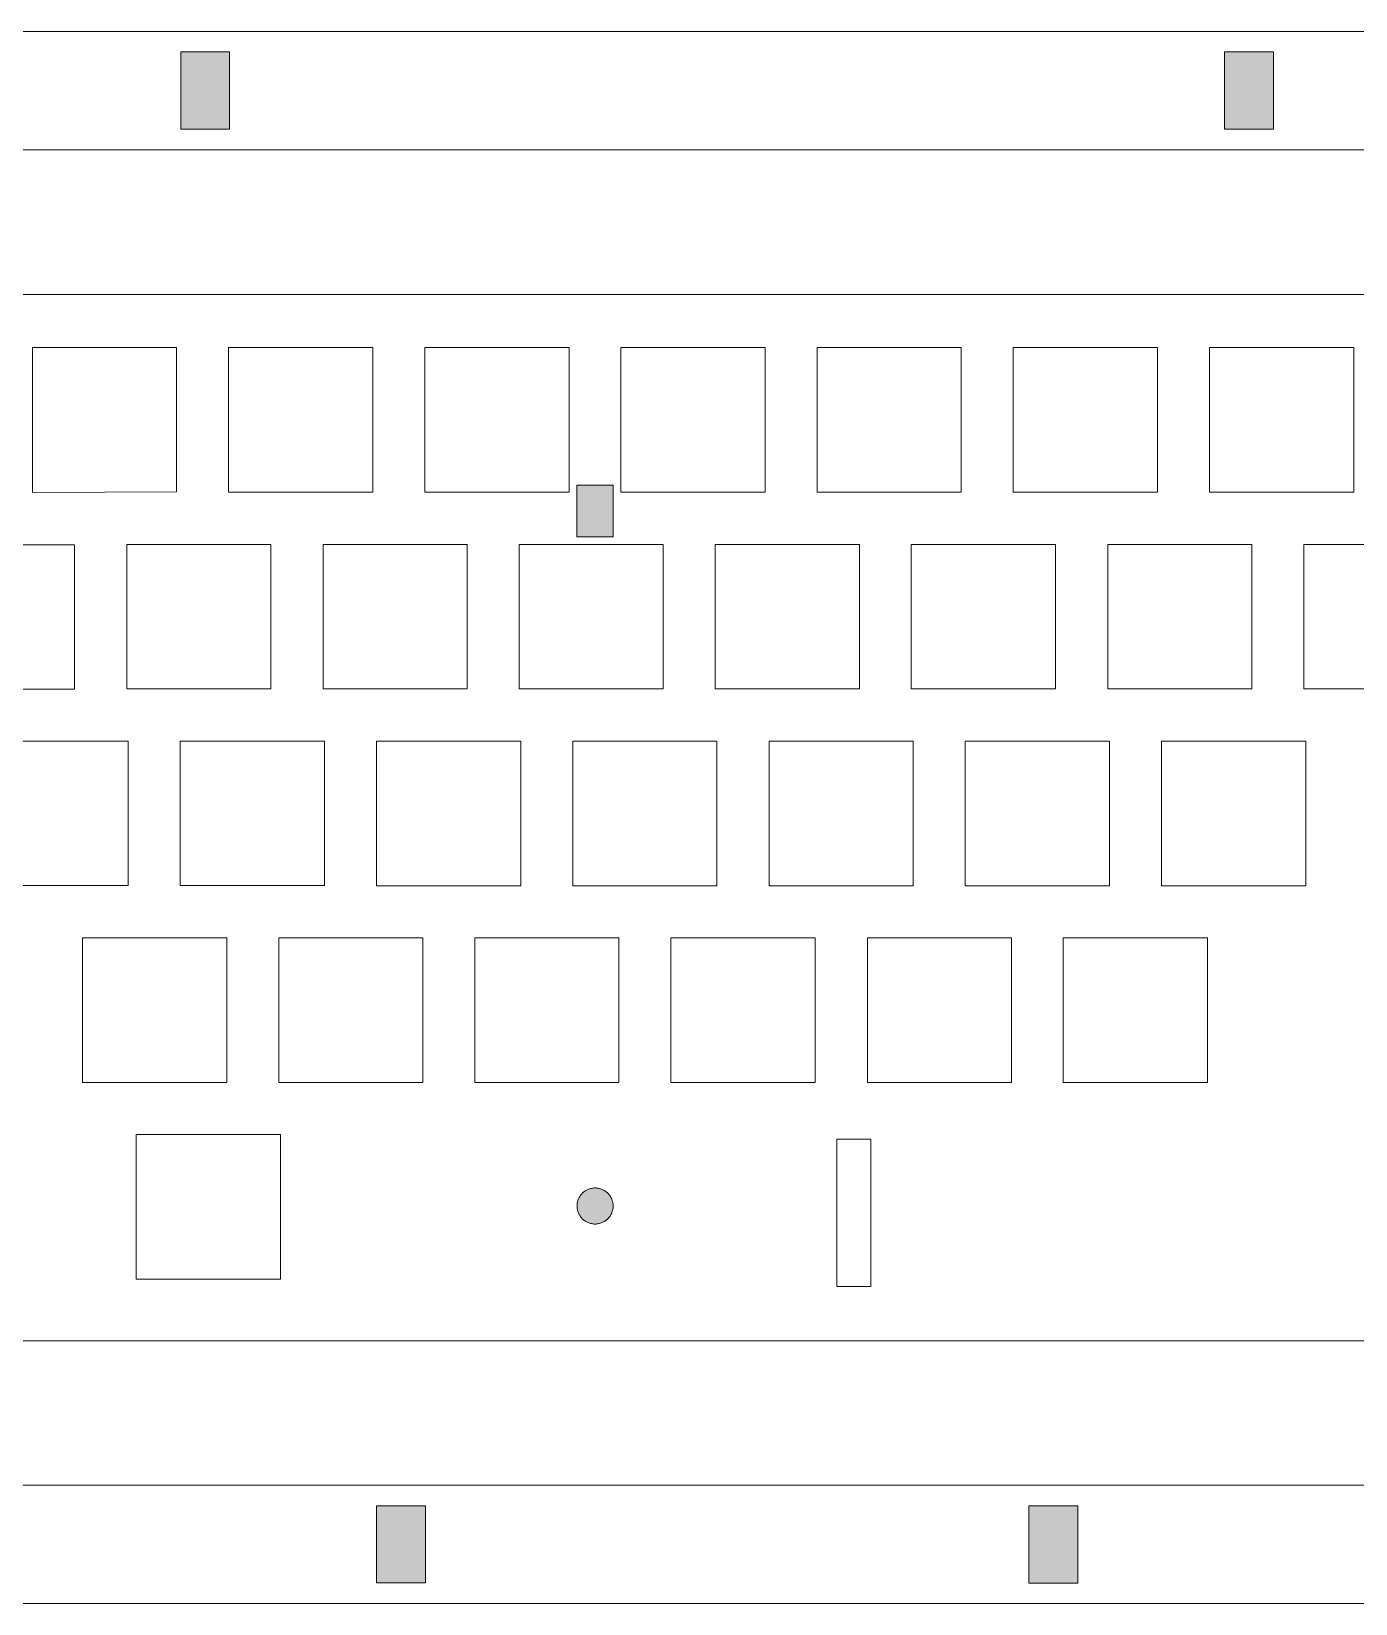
# Model space of a CAD drawing. Header units: inches. Extents: x -8 to 378, y -138 to 17.
# Drawn here: x 117.3 to 245.8, y -135.2 to 17.3 of the extents above; entities that cross this region are included whole.
import ezdxf

# ---------------------------------------------------------------- set-up
doc = ezdxf.new("R2010")
doc.units = ezdxf.units.IN
doc.header["$MEASUREMENT"] = 0
doc.layers.add('Bending lines', color=7, linetype='Continuous')
doc.layers.add('Holes and cut areas', color=7, linetype='Continuous')

# ---------------------------------------------------------------- blocks, each defined once
blk = doc.blocks.new('block 2')
at = {"layer": 'Holes and cut areas', "true_color": 0xffffff}
h = blk.add_hatch(color=7, dxfattribs=at)
h.dxf.hatch_style = 2
h.paths.add_polyline_path([(155.58, -133.17), (150.83, -133.17), (150.83, -125.68), (155.58, -125.68)])
h = blk.add_hatch(color=7, dxfattribs=at)
h.dxf.hatch_style = 2
h.paths.add_polyline_path([(218.88, -133.18), (214.13, -133.18), (214.13, -125.69), (218.88, -125.69)])
at = {"layer": 'Holes and cut areas', "lineweight": 0}
for points in [[(155.58, -133.17), (150.83, -133.17), (150.83, -125.68), (155.58, -125.68), (155.58, -133.17)], [(218.88, -133.18), (214.13, -133.18), (214.13, -125.69), (218.88, -125.69), (218.88, -133.18)]]:
    blk.add_lwpolyline(points, dxfattribs=at)
blk = doc.blocks.new('block 8')
at = {"layer": 'Holes and cut areas', "color": 250, "lineweight": 9, "true_color": 0x333333}
for points in [[(127.52, -89.67), (127.52, -89.67)], [(141.51, -89.67), (141.51, -89.67)], [(127.52, -103.69), (127.52, -103.69)], [(141.51, -103.69), (141.51, -103.69)]]:
    blk.add_lwpolyline(points, dxfattribs=at)
blk = doc.blocks.new('block 7')
at = {"layer": 'Holes and cut areas', "color": 250, "lineweight": 9, "true_color": 0x333333}
blk.add_lwpolyline([(141.51, -103.69), (127.52, -103.69), (127.52, -89.67), (141.51, -89.67), (141.51, -103.69)], dxfattribs=at)
at = {"layer": 'Holes and cut areas'}
blk.add_blockref('block 8', (0, 0), dxfattribs=at)
blk = doc.blocks.new('block 10')
at = {"layer": 'Holes and cut areas', "color": 250, "lineweight": 9, "true_color": 0x333333}
for points in [[(141.34, -70.59), (141.34, -70.59)], [(155.33, -70.59), (155.33, -70.59)], [(141.34, -84.62), (141.34, -84.62)], [(155.33, -84.62), (155.33, -84.62)]]:
    blk.add_lwpolyline(points, dxfattribs=at)
blk = doc.blocks.new('block 9')
at = {"layer": 'Holes and cut areas', "color": 250, "lineweight": 9, "true_color": 0x333333}
blk.add_lwpolyline([(155.33, -84.62), (141.34, -84.62), (141.34, -70.59), (155.33, -70.59), (155.33, -84.62)], dxfattribs=at)
at = {"layer": 'Holes and cut areas'}
blk.add_blockref('block 10', (0, 0), dxfattribs=at)
blk = doc.blocks.new('block 12')
at = {"layer": 'Holes and cut areas', "color": 250, "lineweight": 9, "true_color": 0x333333}
for points in [[(122.3, -70.6), (122.3, -70.6)], [(136.29, -70.6), (136.29, -70.6)], [(122.3, -84.63), (122.3, -84.63)], [(136.29, -84.63), (136.29, -84.63)]]:
    blk.add_lwpolyline(points, dxfattribs=at)
blk = doc.blocks.new('block 11')
at = {"layer": 'Holes and cut areas', "color": 250, "lineweight": 9, "true_color": 0x333333}
blk.add_lwpolyline([(136.29, -84.63), (122.3, -84.63), (122.3, -70.6), (136.29, -70.6), (136.29, -84.63)], dxfattribs=at)
at = {"layer": 'Holes and cut areas'}
blk.add_blockref('block 12', (0, 0), dxfattribs=at)
blk = doc.blocks.new('block 14')
at = {"layer": 'Holes and cut areas', "color": 250, "lineweight": 9, "true_color": 0x333333}
for points in [[(131.79, -51.5), (131.79, -51.5)], [(145.78, -51.5), (145.78, -51.5)], [(131.79, -65.52), (131.79, -65.52)], [(145.78, -65.52), (145.78, -65.52)]]:
    blk.add_lwpolyline(points, dxfattribs=at)
blk = doc.blocks.new('block 13')
at = {"layer": 'Holes and cut areas', "color": 250, "lineweight": 9, "true_color": 0x333333}
blk.add_lwpolyline([(145.78, -65.52), (131.79, -65.52), (131.79, -51.5), (145.78, -51.5), (145.78, -65.52)], dxfattribs=at)
at = {"layer": 'Holes and cut areas'}
blk.add_blockref('block 14', (0, 0), dxfattribs=at)
blk = doc.blocks.new('block 16')
at = {"layer": 'Holes and cut areas', "color": 250, "lineweight": 9, "true_color": 0x333333}
for points in [[(150.83, -51.5), (150.83, -51.5)], [(164.82, -51.5), (164.82, -51.5)], [(150.83, -65.53), (150.83, -65.53)], [(164.82, -65.53), (164.82, -65.53)]]:
    blk.add_lwpolyline(points, dxfattribs=at)
blk = doc.blocks.new('block 15')
at = {"layer": 'Holes and cut areas', "color": 250, "lineweight": 9, "true_color": 0x333333}
blk.add_lwpolyline([(164.82, -65.53), (150.83, -65.53), (150.83, -51.5), (164.82, -51.5), (164.82, -65.53)], dxfattribs=at)
at = {"layer": 'Holes and cut areas'}
blk.add_blockref('block 16', (0, 0), dxfattribs=at)
blk = doc.blocks.new('block 18')
at = {"layer": 'Holes and cut areas', "color": 250, "lineweight": 9, "true_color": 0x333333}
for points in [[(160.36, -70.59), (160.36, -70.59)], [(174.35, -70.59), (174.35, -70.59)], [(160.36, -84.61), (160.36, -84.61)], [(174.35, -84.61), (174.35, -84.61)]]:
    blk.add_lwpolyline(points, dxfattribs=at)
blk = doc.blocks.new('block 17')
at = {"layer": 'Holes and cut areas', "color": 250, "lineweight": 9, "true_color": 0x333333}
blk.add_lwpolyline([(174.35, -84.61), (160.36, -84.61), (160.36, -70.59), (174.35, -70.59), (174.35, -84.61)], dxfattribs=at)
at = {"layer": 'Holes and cut areas'}
blk.add_blockref('block 18', (0, 0), dxfattribs=at)
blk = doc.blocks.new('block 20')
at = {"layer": 'Holes and cut areas', "color": 250, "lineweight": 9, "true_color": 0x333333}
for points in [[(179.4, -70.6), (179.4, -70.6)], [(193.39, -70.6), (193.39, -70.6)], [(179.4, -84.62), (179.4, -84.62)], [(193.39, -84.62), (193.39, -84.62)]]:
    blk.add_lwpolyline(points, dxfattribs=at)
blk = doc.blocks.new('block 19')
at = {"layer": 'Holes and cut areas', "color": 250, "lineweight": 9, "true_color": 0x333333}
blk.add_lwpolyline([(193.39, -84.62), (179.4, -84.62), (179.4, -70.6), (193.39, -70.6), (193.39, -84.62)], dxfattribs=at)
at = {"layer": 'Holes and cut areas'}
blk.add_blockref('block 20', (0, 0), dxfattribs=at)
blk = doc.blocks.new('block 22')
at = {"layer": 'Holes and cut areas', "color": 250, "lineweight": 9, "true_color": 0x333333}
for points in [[(169.87, -51.5), (169.87, -51.5)], [(183.86, -51.5), (183.86, -51.5)], [(169.87, -65.53), (169.87, -65.53)], [(183.86, -65.53), (183.86, -65.53)]]:
    blk.add_lwpolyline(points, dxfattribs=at)
blk = doc.blocks.new('block 21')
at = {"layer": 'Holes and cut areas', "color": 250, "lineweight": 9, "true_color": 0x333333}
blk.add_lwpolyline([(183.86, -65.53), (169.87, -65.53), (169.87, -51.5), (183.86, -51.5), (183.86, -65.53)], dxfattribs=at)
at = {"layer": 'Holes and cut areas'}
blk.add_blockref('block 22', (0, 0), dxfattribs=at)
blk = doc.blocks.new('block 24')
at = {"layer": 'Holes and cut areas', "color": 250, "lineweight": 9, "true_color": 0x333333}
for points in [[(164.66, -32.42), (164.66, -32.42)], [(178.65, -32.42), (178.65, -32.42)], [(164.66, -46.44), (164.66, -46.44)], [(178.65, -46.44), (178.65, -46.44)]]:
    blk.add_lwpolyline(points, dxfattribs=at)
blk = doc.blocks.new('block 23')
at = {"layer": 'Holes and cut areas', "color": 250, "lineweight": 9, "true_color": 0x333333}
blk.add_lwpolyline([(178.65, -46.44), (164.66, -46.44), (164.66, -32.42), (178.65, -32.42), (178.65, -46.44)], dxfattribs=at)
at = {"layer": 'Holes and cut areas'}
blk.add_blockref('block 24', (0, 0), dxfattribs=at)
blk = doc.blocks.new('block 26')
at = {"layer": 'Holes and cut areas', "color": 250, "lineweight": 9, "true_color": 0x333333}
for points in [[(145.64, -32.42), (145.64, -32.42)], [(159.63, -32.42), (159.63, -32.42)], [(145.64, -46.44), (145.64, -46.44)], [(159.63, -46.44), (159.63, -46.44)]]:
    blk.add_lwpolyline(points, dxfattribs=at)
blk = doc.blocks.new('block 25')
at = {"layer": 'Holes and cut areas', "color": 250, "lineweight": 9, "true_color": 0x333333}
blk.add_lwpolyline([(159.63, -46.44), (145.64, -46.44), (145.64, -32.42), (159.63, -32.42), (159.63, -46.44)], dxfattribs=at)
at = {"layer": 'Holes and cut areas'}
blk.add_blockref('block 26', (0, 0), dxfattribs=at)
blk = doc.blocks.new('block 28')
at = {"layer": 'Holes and cut areas', "color": 250, "lineweight": 9, "true_color": 0x333333}
for points in [[(183.69, -32.42), (183.69, -32.42)], [(197.68, -32.42), (197.68, -32.42)], [(183.69, -46.44), (183.69, -46.44)], [(197.68, -46.44), (197.68, -46.44)]]:
    blk.add_lwpolyline(points, dxfattribs=at)
blk = doc.blocks.new('block 27')
at = {"layer": 'Holes and cut areas', "color": 250, "lineweight": 9, "true_color": 0x333333}
blk.add_lwpolyline([(197.68, -46.44), (183.69, -46.44), (183.69, -32.42), (197.68, -32.42), (197.68, -46.44)], dxfattribs=at)
at = {"layer": 'Holes and cut areas'}
blk.add_blockref('block 28', (0, 0), dxfattribs=at)
blk = doc.blocks.new('block 30')
at = {"layer": 'Holes and cut areas', "color": 250, "lineweight": 9, "true_color": 0x333333}
for points in [[(202.71, -32.42), (202.71, -32.42)], [(216.7, -32.42), (216.7, -32.42)], [(202.71, -46.44), (202.71, -46.44)], [(216.7, -46.44), (216.7, -46.44)]]:
    blk.add_lwpolyline(points, dxfattribs=at)
blk = doc.blocks.new('block 29')
at = {"layer": 'Holes and cut areas', "color": 250, "lineweight": 9, "true_color": 0x333333}
blk.add_lwpolyline([(216.7, -46.44), (202.71, -46.44), (202.71, -32.42), (216.7, -32.42), (216.7, -46.44)], dxfattribs=at)
at = {"layer": 'Holes and cut areas'}
blk.add_blockref('block 30', (0, 0), dxfattribs=at)
blk = doc.blocks.new('block 32')
at = {"layer": 'Holes and cut areas', "color": 250, "lineweight": 9, "true_color": 0x333333}
for points in [[(221.78, -32.42), (221.78, -32.42)], [(235.77, -32.42), (235.77, -32.42)], [(221.78, -46.44), (221.78, -46.44)], [(235.77, -46.44), (235.77, -46.44)]]:
    blk.add_lwpolyline(points, dxfattribs=at)
blk = doc.blocks.new('block 31')
at = {"layer": 'Holes and cut areas', "color": 250, "lineweight": 9, "true_color": 0x333333}
blk.add_lwpolyline([(235.77, -46.44), (221.78, -46.44), (221.78, -32.42), (235.77, -32.42), (235.77, -46.44)], dxfattribs=at)
at = {"layer": 'Holes and cut areas'}
blk.add_blockref('block 32', (0, 0), dxfattribs=at)
blk = doc.blocks.new('block 34')
at = {"layer": 'Holes and cut areas', "color": 250, "lineweight": 9, "true_color": 0x333333}
for points in [[(240.81, -32.42), (240.81, -32.42)], [(254.8, -32.42), (254.8, -32.42)], [(240.81, -46.44), (240.81, -46.44)], [(254.8, -46.44), (254.8, -46.44)]]:
    blk.add_lwpolyline(points, dxfattribs=at)
blk = doc.blocks.new('block 33')
at = {"layer": 'Holes and cut areas', "color": 250, "lineweight": 9, "true_color": 0x333333}
blk.add_lwpolyline([(254.8, -46.44), (240.81, -46.44), (240.81, -32.42), (254.8, -32.42), (254.8, -46.44)], dxfattribs=at)
at = {"layer": 'Holes and cut areas'}
blk.add_blockref('block 34', (0, 0), dxfattribs=at)
blk = doc.blocks.new('block 36')
at = {"layer": 'Holes and cut areas', "color": 250, "lineweight": 9, "true_color": 0x333333}
for points in [[(212.62, -13.33), (212.62, -13.33)], [(226.61, -13.33), (226.61, -13.33)], [(212.62, -27.36), (212.62, -27.36)], [(226.61, -27.36), (226.61, -27.36)]]:
    blk.add_lwpolyline(points, dxfattribs=at)
blk = doc.blocks.new('block 35')
at = {"layer": 'Holes and cut areas', "color": 250, "lineweight": 9, "true_color": 0x333333}
blk.add_lwpolyline([(226.61, -27.36), (212.62, -27.36), (212.62, -13.33), (226.61, -13.33), (226.61, -27.36)], dxfattribs=at)
at = {"layer": 'Holes and cut areas'}
blk.add_blockref('block 36', (0, 0), dxfattribs=at)
blk = doc.blocks.new('block 38')
at = {"layer": 'Holes and cut areas', "color": 250, "lineweight": 9, "true_color": 0x333333}
for points in [[(231.66, -13.33), (231.66, -13.33)], [(245.65, -13.33), (245.65, -13.33)], [(231.66, -27.36), (231.66, -27.36)], [(245.65, -27.36), (245.65, -27.36)]]:
    blk.add_lwpolyline(points, dxfattribs=at)
blk = doc.blocks.new('block 37')
at = {"layer": 'Holes and cut areas', "color": 250, "lineweight": 9, "true_color": 0x333333}
blk.add_lwpolyline([(245.65, -27.36), (231.66, -27.36), (231.66, -13.33), (245.65, -13.33), (245.65, -27.36)], dxfattribs=at)
at = {"layer": 'Holes and cut areas'}
blk.add_blockref('block 38', (0, 0), dxfattribs=at)
blk = doc.blocks.new('block 63')
at = {"layer": 'Holes and cut areas', "color": 250, "lineweight": 9, "true_color": 0x333333}
for points in [[(227, -51.5), (227, -51.5)], [(240.99, -51.5), (240.99, -51.5)], [(227, -65.53), (227, -65.53)], [(240.99, -65.53), (240.99, -65.53)]]:
    blk.add_lwpolyline(points, dxfattribs=at)
blk = doc.blocks.new('block 62')
at = {"layer": 'Holes and cut areas', "color": 250, "lineweight": 9, "true_color": 0x333333}
blk.add_lwpolyline([(240.99, -65.53), (227, -65.53), (227, -51.5), (240.99, -51.5), (240.99, -65.53)], dxfattribs=at)
at = {"layer": 'Holes and cut areas'}
blk.add_blockref('block 63', (0, 0), dxfattribs=at)
blk = doc.blocks.new('block 69')
at = {"layer": 'Holes and cut areas', "color": 250, "lineweight": 9, "true_color": 0x333333}
for points in [[(188.92, -51.5), (188.92, -51.5)], [(202.9, -51.5), (202.9, -51.5)], [(188.92, -65.53), (188.92, -65.53)], [(202.9, -65.53), (202.9, -65.53)]]:
    blk.add_lwpolyline(points, dxfattribs=at)
blk = doc.blocks.new('block 68')
at = {"layer": 'Holes and cut areas', "color": 250, "lineweight": 9, "true_color": 0x333333}
blk.add_lwpolyline([(202.9, -65.53), (188.92, -65.53), (188.92, -51.5), (202.9, -51.5), (202.9, -65.53)], dxfattribs=at)
at = {"layer": 'Holes and cut areas'}
blk.add_blockref('block 69', (0, 0), dxfattribs=at)
blk = doc.blocks.new('block 71')
at = {"layer": 'Holes and cut areas', "color": 250, "lineweight": 9, "true_color": 0x333333}
for points in [[(207.95, -51.5), (207.95, -51.5)], [(221.94, -51.5), (221.94, -51.5)], [(207.95, -65.53), (207.95, -65.53)], [(221.94, -65.53), (221.94, -65.53)]]:
    blk.add_lwpolyline(points, dxfattribs=at)
blk = doc.blocks.new('block 70')
at = {"layer": 'Holes and cut areas', "color": 250, "lineweight": 9, "true_color": 0x333333}
blk.add_lwpolyline([(221.94, -65.53), (207.95, -65.53), (207.95, -51.5), (221.94, -51.5), (221.94, -65.53)], dxfattribs=at)
at = {"layer": 'Holes and cut areas'}
blk.add_blockref('block 71', (0, 0), dxfattribs=at)
blk = doc.blocks.new('block 73')
at = {"layer": 'Holes and cut areas', "color": 250, "lineweight": 9, "true_color": 0x333333}
for points in [[(198.46, -70.6), (198.46, -70.6)], [(212.45, -70.6), (212.45, -70.6)], [(198.46, -84.63), (198.46, -84.63)], [(212.45, -84.63), (212.45, -84.63)]]:
    blk.add_lwpolyline(points, dxfattribs=at)
blk = doc.blocks.new('block 72')
at = {"layer": 'Holes and cut areas', "color": 250, "lineweight": 9, "true_color": 0x333333}
blk.add_lwpolyline([(212.45, -84.63), (198.46, -84.63), (198.46, -70.6), (212.45, -70.6), (212.45, -84.63)], dxfattribs=at)
at = {"layer": 'Holes and cut areas'}
blk.add_blockref('block 73', (0, 0), dxfattribs=at)
blk = doc.blocks.new('block 75')
at = {"layer": 'Holes and cut areas', "color": 250, "lineweight": 9, "true_color": 0x333333}
for points in [[(217.47, -70.6), (217.47, -70.6)], [(231.46, -70.6), (231.46, -70.6)], [(217.47, -84.62), (217.47, -84.62)], [(231.46, -84.62), (231.46, -84.62)]]:
    blk.add_lwpolyline(points, dxfattribs=at)
blk = doc.blocks.new('block 74')
at = {"layer": 'Holes and cut areas', "color": 250, "lineweight": 9, "true_color": 0x333333}
blk.add_lwpolyline([(231.46, -84.62), (217.47, -84.62), (217.47, -70.6), (231.46, -70.6), (231.46, -84.62)], dxfattribs=at)
at = {"layer": 'Holes and cut areas'}
blk.add_blockref('block 75', (0, 0), dxfattribs=at)
blk = doc.blocks.new('block 77')
at = {"layer": 'Holes and cut areas', "color": 250, "lineweight": 9, "true_color": 0x333333}
for points in [[(193.58, -13.33), (193.58, -13.33)], [(207.57, -13.33), (207.57, -13.33)], [(193.58, -27.36), (193.58, -27.36)], [(207.57, -27.36), (207.57, -27.36)]]:
    blk.add_lwpolyline(points, dxfattribs=at)
blk = doc.blocks.new('block 76')
at = {"layer": 'Holes and cut areas', "color": 250, "lineweight": 9, "true_color": 0x333333}
blk.add_lwpolyline([(207.57, -27.36), (193.58, -27.36), (193.58, -13.33), (207.57, -13.33), (207.57, -27.36)], dxfattribs=at)
at = {"layer": 'Holes and cut areas'}
blk.add_blockref('block 77', (0, 0), dxfattribs=at)
blk = doc.blocks.new('block 79')
at = {"layer": 'Holes and cut areas', "color": 250, "lineweight": 9, "true_color": 0x333333}
for points in [[(174.55, -13.33), (174.55, -13.33)], [(188.54, -13.33), (188.54, -13.33)], [(174.55, -27.36), (174.55, -27.36)], [(188.54, -27.36), (188.54, -27.36)]]:
    blk.add_lwpolyline(points, dxfattribs=at)
blk = doc.blocks.new('block 78')
at = {"layer": 'Holes and cut areas', "color": 250, "lineweight": 9, "true_color": 0x333333}
blk.add_lwpolyline([(188.54, -27.36), (174.55, -27.36), (174.55, -13.33), (188.54, -13.33), (188.54, -27.36)], dxfattribs=at)
at = {"layer": 'Holes and cut areas'}
blk.add_blockref('block 79', (0, 0), dxfattribs=at)
blk = doc.blocks.new('block 81')
at = {"layer": 'Holes and cut areas', "color": 250, "lineweight": 9, "true_color": 0x333333}
for points in [[(155.52, -13.33), (155.52, -13.33)], [(169.51, -13.33), (169.51, -13.33)], [(155.52, -27.36), (155.52, -27.36)], [(169.51, -27.36), (169.51, -27.36)]]:
    blk.add_lwpolyline(points, dxfattribs=at)
blk = doc.blocks.new('block 80')
at = {"layer": 'Holes and cut areas', "color": 250, "lineweight": 9, "true_color": 0x333333}
blk.add_lwpolyline([(169.51, -27.36), (155.52, -27.36), (155.52, -13.33), (169.51, -13.33), (169.51, -27.36)], dxfattribs=at)
at = {"layer": 'Holes and cut areas'}
blk.add_blockref('block 81', (0, 0), dxfattribs=at)
blk = doc.blocks.new('block 82')
at = {"layer": 'Holes and cut areas', "color": 250, "lineweight": 9, "true_color": 0x333333}
for points in [[(136.48, -13.33), (136.48, -13.33)], [(150.47, -13.33), (150.47, -13.33)], [(136.48, -27.36), (136.48, -27.36)], [(150.47, -27.36), (150.47, -27.36)]]:
    blk.add_lwpolyline(points, dxfattribs=at)
blk = doc.blocks.new('block 84')
at = {"layer": 'Holes and cut areas', "color": 250, "lineweight": 9, "true_color": 0x333333}
for points in [[(117.45, -13.3), (117.45, -13.3)], [(131.43, -13.3), (131.43, -13.3)], [(117.45, -27.33), (117.45, -27.33)], [(131.43, -27.33), (131.43, -27.33)]]:
    blk.add_lwpolyline(points, dxfattribs=at)
blk = doc.blocks.new('block 83')
at = {"layer": 'Holes and cut areas', "color": 250, "lineweight": 9, "true_color": 0x333333}
blk.add_lwpolyline([(131.43, -27.33), (117.45, -27.39), (117.45, -13.33), (131.43, -13.33), (131.43, -27.33)], dxfattribs=at)
at = {"layer": 'Holes and cut areas'}
blk.add_blockref('block 84', (0, 0), dxfattribs=at)
blk = doc.blocks.new('block 86')
at = {"layer": 'Holes and cut areas', "color": 250, "lineweight": 9, "true_color": 0x333333}
for points in [[(107.55, -32.45), (107.55, -32.45)], [(121.54, -32.45), (121.54, -32.45)], [(107.55, -46.47), (107.55, -46.47)], [(121.54, -46.47), (121.54, -46.47)]]:
    blk.add_lwpolyline(points, dxfattribs=at)
blk = doc.blocks.new('block 85')
at = {"layer": 'Holes and cut areas', "color": 250, "lineweight": 9, "true_color": 0x333333}
blk.add_lwpolyline([(121.54, -46.47), (107.55, -46.47), (107.55, -32.45), (121.54, -32.45), (121.54, -46.47)], dxfattribs=at)
at = {"layer": 'Holes and cut areas'}
blk.add_blockref('block 86', (0, 0), dxfattribs=at)
blk = doc.blocks.new('block 90')
at = {"layer": 'Holes and cut areas', "color": 250, "lineweight": 9, "true_color": 0x333333}
for points in [[(112.75, -51.5), (112.75, -51.5)], [(126.74, -51.5), (126.74, -51.5)], [(112.75, -65.52), (112.75, -65.52)], [(126.74, -65.52), (126.74, -65.52)]]:
    blk.add_lwpolyline(points, dxfattribs=at)
blk = doc.blocks.new('block 89')
at = {"layer": 'Holes and cut areas', "color": 250, "lineweight": 9, "true_color": 0x333333}
blk.add_lwpolyline([(126.74, -65.52), (112.75, -65.52), (112.75, -51.5), (126.74, -51.5), (126.74, -65.52)], dxfattribs=at)
at = {"layer": 'Holes and cut areas'}
blk.add_blockref('block 90', (0, 0), dxfattribs=at)
blk = doc.blocks.new('block 98')
at = {"layer": 'Holes and cut areas', "color": 250, "lineweight": 9, "true_color": 0x333333}
for points in [[(126.6, -32.42), (126.6, -32.42)], [(140.59, -32.42), (140.59, -32.42)], [(126.6, -46.44), (126.6, -46.44)], [(140.59, -46.44), (140.59, -46.44)]]:
    blk.add_lwpolyline(points, dxfattribs=at)
blk = doc.blocks.new('block 97')
at = {"layer": 'Holes and cut areas', "color": 250, "lineweight": 9, "true_color": 0x333333}
blk.add_lwpolyline([(140.59, -46.44), (126.6, -46.44), (126.6, -32.42), (140.59, -32.42), (140.59, -46.44)], dxfattribs=at)
at = {"layer": 'Holes and cut areas'}
blk.add_blockref('block 98', (0, 0), dxfattribs=at)
blk = doc.blocks.new('block 135')
at = {"layer": 'Holes and cut areas', "true_color": 0xffffff}
h = blk.add_hatch(color=7, dxfattribs=at)
h.dxf.hatch_style = 2
h.paths.add_polyline_path([(136.58, 7.87), (131.83, 7.87), (131.83, 15.35), (136.58, 15.35)])
h = blk.add_hatch(color=7, dxfattribs=at)
h.dxf.hatch_style = 2
h.paths.add_polyline_path([(237.87, 7.86), (233.12, 7.86), (233.12, 15.35), (237.87, 15.35)])
at = {"layer": 'Holes and cut areas', "lineweight": 0}
for points in [[(136.58, 7.87), (131.83, 7.87), (131.83, 15.35), (136.58, 15.35), (136.58, 7.87)], [(237.87, 7.86), (233.12, 7.86), (233.12, 15.35), (237.87, 15.35), (237.87, 7.86)]]:
    blk.add_lwpolyline(points, dxfattribs=at)
blk = doc.blocks.new('block 134')
at = {"layer": 'Holes and cut areas'}
blk.add_blockref('block 135', (0, 0), dxfattribs=at)

msp = doc.modelspace()

# ---------------------------------------------------------------- hatches: boundary and pattern name
at = {"layer": 'Holes and cut areas', "true_color": 0xffffff}
h = msp.add_hatch(color=7, dxfattribs=at)
h.dxf.hatch_style = 2
h.paths.add_polyline_path([(173.78, -31.68), (170.28, -31.68), (170.28, -26.68), (173.78, -26.68)])
at = {"layer": 'Holes and cut areas', "true_color": 0x1c1c1b}
h = msp.add_hatch(color=250, dxfattribs=at)
h.dxf.hatch_style = 2
edge = h.paths.add_edge_path()
edge.add_spline(control_points=[(173.79, -96.6), (173.79, -96.72), (173.78, -96.84), (173.75, -96.95), (173.73, -97.06), (173.69, -97.17), (173.65, -97.28), (173.61, -97.38), (173.55, -97.48), (173.49, -97.58), (173.43, -97.67), (173.35, -97.76), (173.28, -97.84), (173.2, -97.91), (173.11, -97.99), (173.02, -98.05), (172.92, -98.11), (172.82, -98.17), (172.72, -98.21), (172.61, -98.26), (172.51, -98.29), (172.39, -98.31), (172.28, -98.34), (172.16, -98.35), (172.04, -98.35), (171.92, -98.35), (171.8, -98.34), (171.69, -98.31), (171.57, -98.29), (171.46, -98.26), (171.36, -98.21), (171.25, -98.17), (171.15, -98.11), (171.06, -98.05), (170.97, -97.99), (170.88, -97.91), (170.8, -97.84), (170.72, -97.76), (170.65, -97.67), (170.59, -97.58), (170.53, -97.48), (170.47, -97.38), (170.43, -97.28), (170.38, -97.17), (170.35, -97.06), (170.33, -96.95), (170.3, -96.84), (170.29, -96.72), (170.29, -96.6), (170.29, -96.47), (170.3, -96.36), (170.33, -96.24), (170.35, -96.13), (170.38, -96.02), (170.43, -95.91), (170.47, -95.81), (170.53, -95.71), (170.59, -95.62), (170.65, -95.52), (170.72, -95.44), (170.8, -95.36), (170.88, -95.28), (170.97, -95.21), (171.06, -95.15), (171.15, -95.08), (171.25, -95.03), (171.36, -94.99), (171.46, -94.94), (171.57, -94.91), (171.69, -94.89), (171.8, -94.86), (171.92, -94.85), (172.04, -94.85), (172.16, -94.85), (172.28, -94.86), (172.39, -94.89), (172.51, -94.91), (172.61, -94.94), (172.72, -94.99), (172.82, -95.03), (172.92, -95.08), (173.02, -95.15), (173.11, -95.21), (173.2, -95.28), (173.28, -95.36), (173.35, -95.44), (173.43, -95.52), (173.49, -95.62), (173.55, -95.71), (173.61, -95.81), (173.65, -95.91), (173.69, -96.02), (173.73, -96.13), (173.75, -96.24), (173.78, -96.36), (173.79, -96.47), (173.79, -96.6)], knot_values=[0, 0, 0, 0, 1, 1, 1, 2, 2, 2, 3, 3, 3, 4, 4, 4, 5, 5, 5, 6, 6, 6, 7, 7, 7, 8, 8, 8, 9, 9, 9, 10, 10, 10, 11, 11, 11, 12, 12, 12, 13, 13, 13, 14, 14, 14, 15, 15, 15, 16, 16, 16, 17, 17, 17, 18, 18, 18, 19, 19, 19, 20, 20, 20, 21, 21, 21, 22, 22, 22, 23, 23, 23, 24, 24, 24, 25, 25, 25, 26, 26, 26, 27, 27, 27, 28, 28, 28, 29, 29, 29, 30, 30, 30, 31, 31, 31, 32, 32, 32, 32], degree=3, periodic=1)

# ---------------------------------------------------------------- linework, layer by layer
at = {"layer": 'Bending lines', "color": 250, "lineweight": 18, "true_color": 0x1c1c1b}
for points in [[(-8.19, 5.84), (377.81, 5.84)], [(-8.19, -8.17), (377.81, -8.17)], [(-8.2, -109.67), (377.8, -109.67)], [(-8.2, -123.67), (377.8, -123.67)]]:
    msp.add_lwpolyline(points, dxfattribs=at)
at = {"layer": 'Holes and cut areas', "color": 250, "lineweight": 9, "true_color": 0x333333}
msp.add_lwpolyline([(150.47, -27.36), (136.48, -27.36), (136.48, -13.33), (150.47, -13.33), (150.47, -27.36)], dxfattribs=at)
at = {"layer": 'Holes and cut areas', "lineweight": 0}
msp.add_lwpolyline([(173.78, -31.68), (170.28, -31.68), (170.28, -26.68), (173.78, -26.68), (173.78, -31.68)], dxfattribs=at)
at = {"layer": 'Holes and cut areas', "color": 250, "lineweight": 9, "true_color": 0x1c1c1b}
msp.add_lwpolyline([(198.8, -104.42), (195.5, -104.42), (195.5, -90.11), (198.8, -90.11), (198.8, -104.42)], dxfattribs=at)
at = {"layer": 'Holes and cut areas', "color": 250, "lineweight": 18, "true_color": 0x1c1c1b}
msp.add_open_spline([(376.86, -135.16), (376.93, -135.16), (377, -135.16), (377.06, -135.14), (377.13, -135.13), (377.19, -135.1), (377.25, -135.07), (377.31, -135.04), (377.36, -135), (377.42, -134.96), (377.47, -134.92), (377.52, -134.87), (377.56, -134.82), (377.61, -134.76), (377.65, -134.7), (377.69, -134.64), (377.72, -134.58), (377.75, -134.51), (377.78, -134.44), (377.8, -134.37), (377.82, -134.29), (377.84, -134.21), (377.85, -134.14), (377.86, -134.05), (377.86, -133.97), (377.86, -133.97), (377.86, -115.21), (377.86, -115.21), (377.86, -115.21), (377.86, -96.42), (377.86, -96.42), (377.86, -96.42), (377.86, -77.66), (377.86, -77.66), (377.86, -77.66), (377.86, -58.9), (377.86, -58.9), (377.86, -58.9), (377.86, -40.14), (377.86, -40.14), (377.86, -40.14), (377.86, -21.38), (377.86, -21.38), (377.86, -21.38), (377.86, -2.62), (377.86, -2.62), (377.86, -2.62), (377.86, 16.14), (377.86, 16.14), (377.86, 16.23), (377.85, 16.31), (377.84, 16.38), (377.82, 16.46), (377.8, 16.54), (377.78, 16.61), (377.75, 16.68), (377.72, 16.75), (377.69, 16.81), (377.65, 16.87), (377.61, 16.93), (377.56, 16.99), (377.52, 17.04), (377.47, 17.09), (377.42, 17.13), (377.36, 17.18), (377.31, 17.21), (377.25, 17.24), (377.19, 17.27), (377.13, 17.3), (377.06, 17.31), (377, 17.33), (376.93, 17.34), (376.86, 17.34), (376.86, 17.34), (328.86, 17.34), (328.86, 17.34), (328.86, 17.34), (280.86, 17.34), (280.86, 17.34), (280.86, 17.34), (232.86, 17.34), (232.86, 17.34), (232.86, 17.34), (184.86, 17.34), (184.86, 17.34), (184.86, 17.34), (136.85, 17.34), (136.85, 17.34), (136.85, 17.34), (88.85, 17.34), (88.85, 17.34), (88.85, 17.34), (40.85, 17.34), (40.85, 17.34), (40.85, 17.34), (-7.15, 17.34), (-7.15, 17.34), (-7.22, 17.34), (-7.29, 17.33), (-7.35, 17.31), (-7.42, 17.3), (-7.48, 17.27), (-7.54, 17.24), (-7.6, 17.21), (-7.65, 17.18), (-7.71, 17.13), (-7.76, 17.09), (-7.81, 17.04), (-7.85, 16.99), (-7.9, 16.93), (-7.94, 16.87), (-7.97, 16.81), (-8.01, 16.75), (-8.04, 16.68), (-8.07, 16.61), (-8.09, 16.54), (-8.11, 16.46), (-8.12, 16.38), (-8.14, 16.31), (-8.14, 16.23), (-8.14, 16.14), (-8.14, 16.14), (-8.14, -2.62), (-8.14, -2.62), (-8.14, -2.62), (-8.14, -21.38), (-8.14, -21.38), (-8.14, -21.38), (-8.14, -40.14), (-8.14, -40.14), (-8.14, -40.14), (-8.14, -58.9), (-8.14, -58.9), (-8.14, -58.9), (-8.14, -77.66), (-8.14, -77.66), (-8.14, -77.66), (-8.14, -96.42), (-8.14, -96.42), (-8.14, -96.42), (-8.14, -115.21), (-8.14, -115.21), (-8.14, -115.21), (-8.14, -133.97), (-8.14, -133.97), (-8.14, -134.05), (-8.14, -134.14), (-8.12, -134.21), (-8.11, -134.29), (-8.09, -134.37), (-8.07, -134.44), (-8.04, -134.51), (-8.01, -134.58), (-7.97, -134.64), (-7.94, -134.7), (-7.9, -134.76), (-7.85, -134.82), (-7.81, -134.87), (-7.76, -134.92), (-7.71, -134.96), (-7.65, -135), (-7.6, -135.04), (-7.54, -135.07), (-7.48, -135.1), (-7.42, -135.13), (-7.35, -135.14), (-7.29, -135.16), (-7.22, -135.16), (-7.15, -135.16), (-7.15, -135.16), (40.85, -135.16), (40.85, -135.16), (40.85, -135.16), (88.85, -135.16), (88.85, -135.16), (88.85, -135.16), (136.85, -135.16), (136.85, -135.16), (136.85, -135.16), (184.86, -135.16), (184.86, -135.16), (184.86, -135.16), (232.86, -135.16), (232.86, -135.16), (232.86, -135.16), (280.86, -135.16), (280.86, -135.16), (280.86, -135.16), (328.86, -135.16), (328.86, -135.16), (328.86, -135.16), (376.86, -135.16), (376.86, -135.16)], degree=3, knots=[0, 0, 0, 0, 1, 1, 1, 2, 2, 2, 3, 3, 3, 4, 4, 4, 5, 5, 5, 6, 6, 6, 7, 7, 7, 8, 8, 8, 9, 9, 9, 10, 10, 10, 11, 11, 11, 12, 12, 12, 13, 13, 13, 14, 14, 14, 15, 15, 15, 16, 16, 16, 17, 17, 17, 18, 18, 18, 19, 19, 19, 20, 20, 20, 21, 21, 21, 22, 22, 22, 23, 23, 23, 24, 24, 24, 25, 25, 25, 26, 26, 26, 27, 27, 27, 28, 28, 28, 29, 29, 29, 30, 30, 30, 31, 31, 31, 32, 32, 32, 33, 33, 33, 34, 34, 34, 35, 35, 35, 36, 36, 36, 37, 37, 37, 38, 38, 38, 39, 39, 39, 40, 40, 40, 41, 41, 41, 42, 42, 42, 43, 43, 43, 44, 44, 44, 45, 45, 45, 46, 46, 46, 47, 47, 47, 48, 48, 48, 49, 49, 49, 50, 50, 50, 51, 51, 51, 52, 52, 52, 53, 53, 53, 54, 54, 54, 55, 55, 55, 56, 56, 56, 57, 57, 57, 58, 58, 58, 59, 59, 59, 60, 60, 60, 61, 61, 61, 62, 62, 62, 63, 63, 63, 64, 64, 64, 64], dxfattribs=at)
at = {"layer": 'Holes and cut areas', "lineweight": 0}
msp.add_open_spline([(173.79, -96.6), (173.79, -96.72), (173.78, -96.84), (173.75, -96.95), (173.73, -97.06), (173.69, -97.17), (173.65, -97.28), (173.61, -97.38), (173.55, -97.48), (173.49, -97.58), (173.43, -97.67), (173.35, -97.76), (173.28, -97.84), (173.2, -97.91), (173.11, -97.99), (173.02, -98.05), (172.92, -98.11), (172.82, -98.17), (172.72, -98.21), (172.61, -98.26), (172.51, -98.29), (172.39, -98.31), (172.28, -98.34), (172.16, -98.35), (172.04, -98.35), (171.92, -98.35), (171.8, -98.34), (171.69, -98.31), (171.57, -98.29), (171.46, -98.26), (171.36, -98.21), (171.25, -98.17), (171.15, -98.11), (171.06, -98.05), (170.97, -97.99), (170.88, -97.91), (170.8, -97.84), (170.72, -97.76), (170.65, -97.67), (170.59, -97.58), (170.53, -97.48), (170.47, -97.38), (170.43, -97.28), (170.38, -97.17), (170.35, -97.06), (170.33, -96.95), (170.3, -96.84), (170.29, -96.72), (170.29, -96.6), (170.29, -96.47), (170.3, -96.36), (170.33, -96.24), (170.35, -96.13), (170.38, -96.02), (170.43, -95.91), (170.47, -95.81), (170.53, -95.71), (170.59, -95.62), (170.65, -95.52), (170.72, -95.44), (170.8, -95.36), (170.88, -95.28), (170.97, -95.21), (171.06, -95.15), (171.15, -95.08), (171.25, -95.03), (171.36, -94.99), (171.46, -94.94), (171.57, -94.91), (171.69, -94.89), (171.8, -94.86), (171.92, -94.85), (172.04, -94.85), (172.16, -94.85), (172.28, -94.86), (172.39, -94.89), (172.51, -94.91), (172.61, -94.94), (172.72, -94.99), (172.82, -95.03), (172.92, -95.08), (173.02, -95.15), (173.11, -95.21), (173.2, -95.28), (173.28, -95.36), (173.35, -95.44), (173.43, -95.52), (173.49, -95.62), (173.55, -95.71), (173.61, -95.81), (173.65, -95.91), (173.69, -96.02), (173.73, -96.13), (173.75, -96.24), (173.78, -96.36), (173.79, -96.47), (173.79, -96.6)], degree=3, knots=[0, 0, 0, 0, 1, 1, 1, 2, 2, 2, 3, 3, 3, 4, 4, 4, 5, 5, 5, 6, 6, 6, 7, 7, 7, 8, 8, 8, 9, 9, 9, 10, 10, 10, 11, 11, 11, 12, 12, 12, 13, 13, 13, 14, 14, 14, 15, 15, 15, 16, 16, 16, 17, 17, 17, 18, 18, 18, 19, 19, 19, 20, 20, 20, 21, 21, 21, 22, 22, 22, 23, 23, 23, 24, 24, 24, 25, 25, 25, 26, 26, 26, 27, 27, 27, 28, 28, 28, 29, 29, 29, 30, 30, 30, 31, 31, 31, 32, 32, 32, 32], dxfattribs=at)

# ---------------------------------------------------------------- block references
at = {"layer": 'Holes and cut areas'}
for name in ['block 134', 'block 83', 'block 82', 'block 80', 'block 78', 'block 76', 'block 35', 'block 37', 'block 85', 'block 97', 'block 25', 'block 23', 'block 27', 'block 29', 'block 31', 'block 33', 'block 89', 'block 13', 'block 15', 'block 21', 'block 68', 'block 70', 'block 62', 'block 11', 'block 9', 'block 17', 'block 19', 'block 72', 'block 74', 'block 7', 'block 2']:
    msp.add_blockref(name, (0, 0), dxfattribs=at)

doc.saveas('drawing.dxf')
